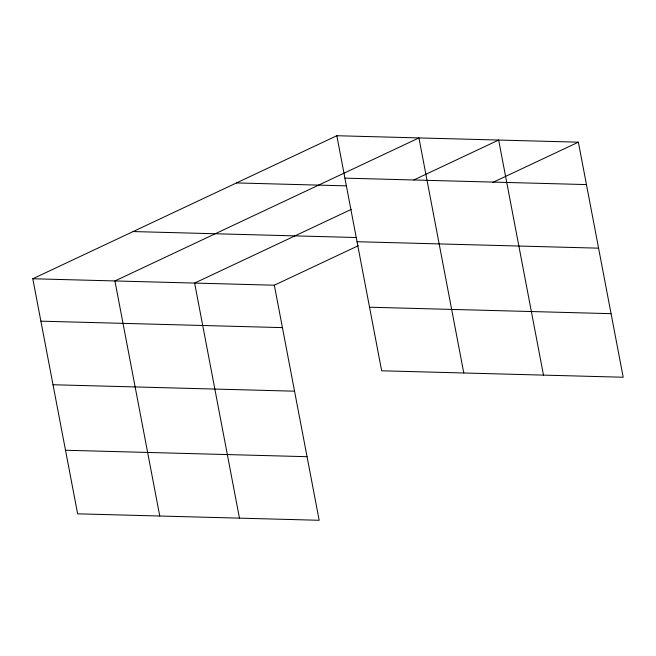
<?xml version="1.0" encoding="UTF-8"?>
<svg xmlns="http://www.w3.org/2000/svg" width="656" height="656" viewBox="0 0 656 656"><rect width="100%" height="100%" fill="white"/><g stroke="black" fill="none" stroke-linecap="round" stroke-linejoin="round"><path stroke-width="0.98" d="M358.242 245.729L274.331 285.204L319.177 520.274L77.638 513.828L32.8 278.759L336.823 135.726L578.362 142.172L623.2 377.241L381.669 370.796L336.823 135.726M351.255 209.387L194.627 283.072L239.473 518.142M413.829 179.949L498.65 140.048L543.496 375.117M492.623 182.507L578.362 142.172M344.917 178.145L586.448 184.582M236.496 182.926L346.212 185.853M133.127 231.56L356.265 237.513M357.044 241.72L598.575 248.165M32.8 278.759L274.331 285.204M369.541 307.221L611.072 313.666M40.893 321.169L282.424 327.615M53.021 384.744L294.552 391.189M65.51 450.254L307.049 456.691M463.784 372.985L418.946 137.924L114.923 280.948L159.761 516.018"/></g></svg>
